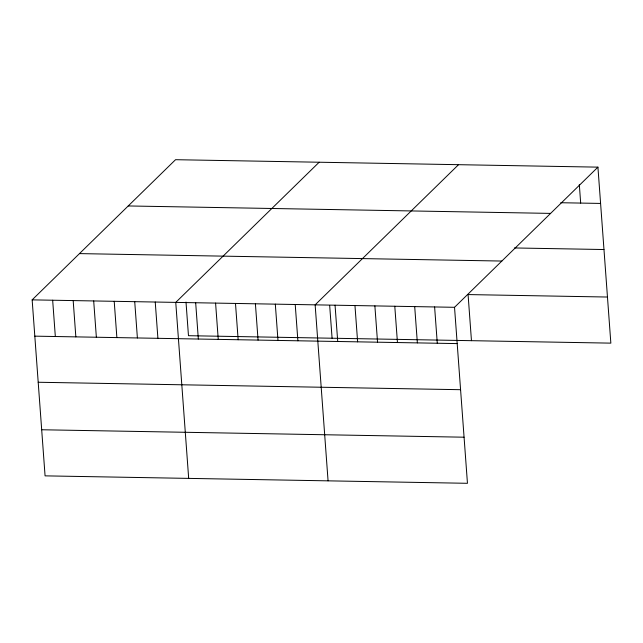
<?xml version="1.0" encoding="UTF-8"?>
<svg xmlns="http://www.w3.org/2000/svg" width="643" height="643" viewBox="0 0 643 643"><rect width="100%" height="100%" fill="white"/><g stroke="black" fill="none" stroke-linecap="round" stroke-linejoin="round"><path stroke-width="0.96" d="M597.926 167.14L454.529 307.306L467.453 483.303L45.074 475.86L32.15 299.863L175.547 159.697L597.926 167.14L610.85 343.137L188.471 335.694L186.004 302.073M319.161 162.229L175.756 302.395L188.68 478.392M458.539 164.688L315.142 304.854L328.067 480.843M560.768 202.73L600.594 203.429M128.23 205.953L550.601 213.396M514.376 247.957L603.978 249.532M79.475 253.607L501.845 261.05M607.466 297.034L468.08 294.574L471.464 340.677M32.15 299.863L454.529 307.306M34.818 336.152L457.189 343.595M38.202 382.255L460.573 389.698M41.691 429.757L464.061 437.2M579.311 184.445L580.677 203.084M434.612 306.952L437.28 343.241M414.703 306.607L417.363 342.896M394.786 306.253L397.454 342.542M374.877 305.899L377.545 342.189M354.968 305.554L357.629 341.843M335.051 305.2L337.72 341.489M329.682 305.57L332.085 338.226M295.225 304.501L297.894 340.79M275.317 304.147L277.985 340.436M255.408 303.801L258.068 340.091M235.491 303.448L238.159 339.737M215.582 303.094L218.25 339.383M195.673 302.749L198.333 339.038M155.244 302.033L157.905 338.322M134.725 301.671L137.393 337.961M114.213 301.31L116.873 337.599M93.693 300.948L96.362 337.237M73.181 300.586L75.842 336.876M52.662 300.225L55.33 336.514"/></g></svg>
